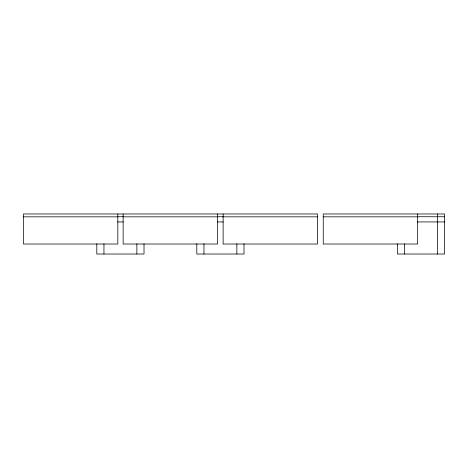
<?xml version="1.0" encoding="UTF-8"?>
<svg xmlns="http://www.w3.org/2000/svg" width="468" height="468" viewBox="0 0 468 468"><rect width="100%" height="100%" fill="white"/><g stroke="black" fill="none" stroke-linecap="round" stroke-linejoin="round"><path stroke-width="0.7" d="M136.861 254.03L136.872 243.816M236.855 254.03L236.866 243.816M437.445 254.03L437.469 213.97M117.562 216.737L123.283 216.737M217.556 216.737L223.277 216.737M417.427 216.737L444.6 216.737M23.4 216.83L117.819 216.83M123.131 216.83L217.55 216.83M223.125 216.83L317.544 216.83M323.248 216.83L417.667 216.83M117.562 221.931L123.283 221.931M217.556 221.931L223.277 221.931M417.427 221.931L444.6 221.931M417.667 213.97L417.667 244.015L323.248 244.015L323.248 213.97L444.6 213.97L444.6 254.03L397.39 254.03L397.39 243.793M404.545 243.816L404.545 254.03M244.009 243.793L244.009 254.03L196.8 254.03L196.8 243.793M223.125 213.97L223.125 244.015L317.544 244.015L317.544 213.97L23.4 213.97L23.4 244.015L117.819 244.015L117.819 213.97M217.55 213.97L217.55 244.015L123.131 244.015L123.131 213.97M203.954 243.816L203.954 254.03M144.015 243.793L144.015 254.03L96.806 254.03L96.806 243.793M103.96 243.816L103.96 254.03"/></g></svg>
